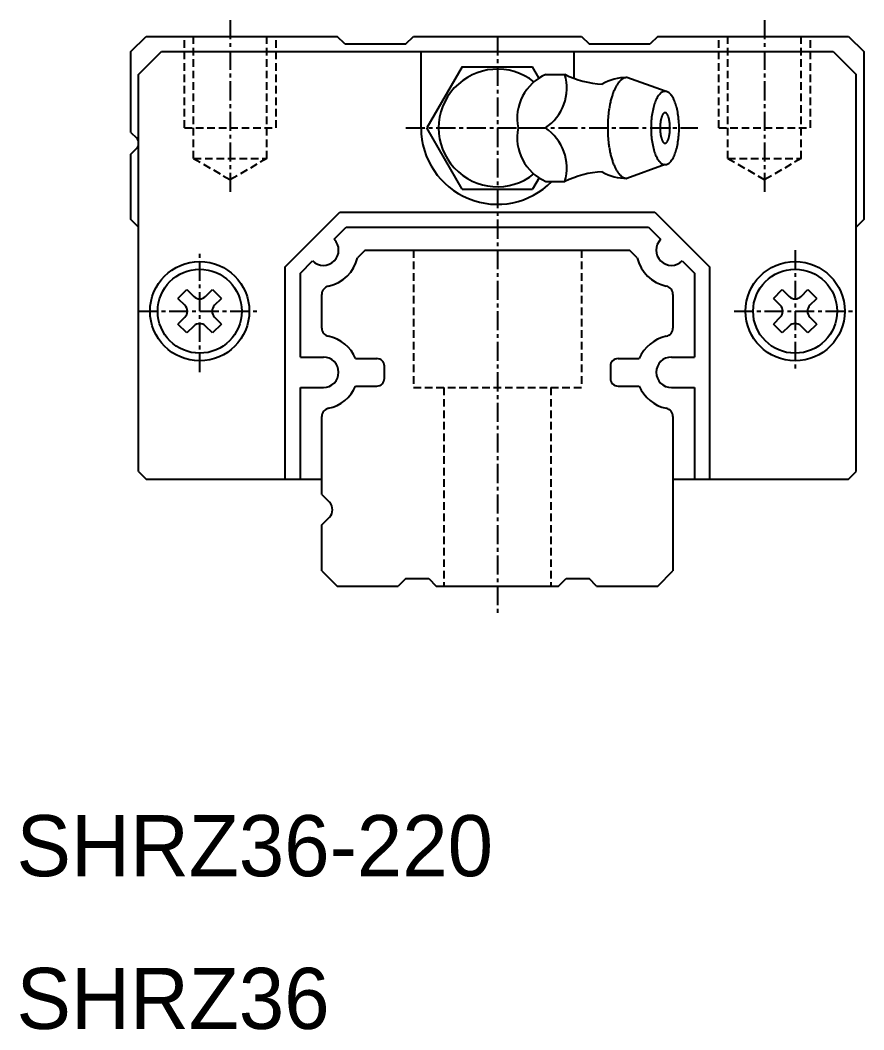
# Model space of a CAD drawing. Extents: x 10 to 320, y 10 to 176.
# Drawn here: x 10.2 to 65.5, y 9.9 to 76.1 of the extents above; entities that cross this region are included whole.
import ezdxf

# ---------------------------------------------------------------- set-up
doc = ezdxf.new("R2010")
doc.units = 0
doc.linetypes.add('CENTER', pattern=[2, 1.25, -0.25, 0.25, -0.25])
doc.linetypes.add('DASHED', pattern=[0.75, 0.5, -0.25])
doc.layers.get('0').update_dxf_attribs({"linetype": 'CONTINUOUS'})
doc.layers.add('CENTER', color=1, linetype='CENTER')

msp = doc.modelspace()

# ---------------------------------------------------------------- linework, layer by layer
at = {"color": 7, "linetype": 'CONTINUOUS'}
for p, q in [((17.5, 74), (18.5, 75)), ((18.5, 75), (31, 75)), ((31.5, 74.5), (31, 75)), ((35.5, 74.5), (36, 75)), ((36, 75), (47, 75)), ((47, 75), (47.5, 74.5)), ((52, 75), (51.5, 74.5)), ((52, 75), (64.5, 75)), ((64.5, 75), (65.5, 74)), ((31.5, 74.5), (35.5, 74.5)), ((47.5, 74.5), (51.5, 74.5)), ((17.5, 68.707), (17.5, 74)), ((18, 72.5), (19.5, 74)), ((19.5, 74), (63.5, 74)), ((36.5, 69), (36.5, 74)), ((46.5, 74), (46.5, 72.255)), ((63.5, 74), (65, 72.5)), ((65.5, 74), (65.5, 63)), ((39.191, 73), (36.881, 69)), ((39.191, 73), (41.5, 73)), ((41.5, 73), (43.809, 73)), ((44.22, 72.289), (43.809, 73)), ((18, 46.5), (18, 72.5)), ((44.645, 72.507), (45.924, 72.507)), ((52.481, 71.4), (49.986, 72.3)), ((65, 46.5), (65, 72.5)), ((39.191, 65), (36.881, 69)), ((42.85, 69), (44.645, 69)), ((17.5, 68.707), (17.854, 68.354)), ((17.5, 67.293), (17.854, 67.646)), ((17.5, 63), (17.5, 67.293)), ((52.481, 66.6), (49.986, 65.7)), ((44.232, 65.733), (43.809, 65)), ((44.645, 65.493), (45.924, 65.493)), ((39.191, 65), (41.5, 65)), ((41.5, 65), (43.809, 65)), ((27.6, 59.914), (31.18, 63.494)), ((31.18, 63.494), (51.82, 63.494)), ((51.82, 63.494), (55.4, 59.914)), ((18, 62.5), (17.5, 63)), ((65.5, 63), (65, 62.5)), ((30.807, 61.707), (31.594, 62.494)), ((31.594, 62.494), (51.406, 62.494)), ((51.406, 62.494), (52.193, 61.707)), ((32.841, 61), (32.341, 60.5)), ((32.841, 61), (50.159, 61)), ((50.659, 60.5), (50.159, 61)), ((28.6, 59.5), (29.393, 60.293)), ((53.607, 60.293), (54.4, 59.5)), ((27.6, 46), (27.6, 59.914)), ((55.4, 59.914), (55.4, 46)), ((28.6, 54), (28.6, 59.5)), ((54.4, 59.5), (54.4, 54)), ((20.579, 57.838), (21.162, 58.421)), ((21.162, 58.421), (21.611, 57.972)), ((22.389, 57.972), (22.838, 58.421)), ((22.838, 58.421), (23.421, 57.838)), ((59.579, 57.838), (60.162, 58.421)), ((60.162, 58.421), (60.611, 57.972)), ((61.389, 57.972), (61.838, 58.421)), ((61.838, 58.421), (62.421, 57.838)), ((20.579, 57.838), (21.028, 57.389)), ((22.972, 57.389), (23.421, 57.838)), ((30, 55.898), (30, 58.102)), ((53, 58.102), (53, 55.898)), ((59.579, 57.838), (60.028, 57.389)), ((61.972, 57.389), (62.421, 57.838)), ((21.028, 56.611), (20.579, 56.162)), ((23.421, 56.162), (22.972, 56.611)), ((60.028, 56.611), (59.579, 56.162)), ((62.421, 56.162), (61.972, 56.611)), ((21.162, 55.579), (20.579, 56.162)), ((21.611, 56.028), (21.162, 55.579)), ((22.838, 55.579), (22.389, 56.028)), ((23.421, 56.162), (22.838, 55.579)), ((60.162, 55.579), (59.579, 56.162)), ((60.611, 56.028), (60.162, 55.579)), ((61.838, 55.579), (61.389, 56.028)), ((62.421, 56.162), (61.838, 55.579)), ((28.6, 54), (30.1, 54)), ((32.211, 53.9), (33.6, 53.9)), ((49.4, 53.9), (50.789, 53.9)), ((52.9, 54), (54.4, 54)), ((34.1, 52.6), (34.1, 53.4)), ((48.9, 53.4), (48.9, 52.6)), ((28.6, 52), (30.1, 52)), ((28.6, 46), (28.6, 52)), ((32.211, 52.1), (33.6, 52.1)), ((49.4, 52.1), (50.789, 52.1)), ((52.9, 52), (54.4, 52)), ((54.4, 52), (54.4, 46)), ((30, 44.99), (30, 50.102)), ((53, 50.102), (53, 40)), ((18, 46.5), (18.5, 46)), ((64.5, 46), (65, 46.5)), ((18.5, 46), (30, 46)), ((53, 46), (64.5, 46)), ((30, 44.99), (30.495, 44.495)), ((30, 43.01), (30.495, 43.505)), ((30, 40), (30, 43.01)), ((30, 40), (31, 39)), ((52, 39), (53, 40)), ((35.5, 39.5), (35, 39)), ((35.5, 39.5), (37, 39.5)), ((37, 39.5), (37.5, 39)), ((45.5, 39), (46, 39.5)), ((46, 39.5), (47.5, 39.5)), ((48, 39), (47.5, 39.5)), ((31, 39), (35, 39)), ((37.5, 39), (45.5, 39)), ((48, 39), (52, 39))]:
    msp.add_line(p, q, dxfattribs=at)
at = {"color": 3, "linetype": 'DASHED'}
for p, q in [((21, 69), (21, 75)), ((21.6, 67), (21.6, 75)), ((26.4, 67), (26.4, 75)), ((27, 69), (27, 75)), ((56, 69), (56, 75)), ((56.6, 67), (56.6, 75)), ((61.4, 67), (61.4, 75)), ((62, 69), (62, 75)), ((21, 69), (27, 69)), ((56, 69), (62, 69)), ((21.6, 67), (24, 65.614)), ((21.6, 67), (26.4, 67)), ((26.4, 67), (24, 65.614)), ((56.6, 67), (59, 65.614)), ((56.6, 67), (61.4, 67)), ((61.4, 67), (59, 65.614)), ((36, 61), (36, 52)), ((47, 61), (47, 52)), ((36, 52), (47, 52)), ((38, 52), (38, 39)), ((45, 52), (45, 39))]:
    msp.add_line(p, q, dxfattribs=at)
at = {"color": 7, "linetype": 'CONTINUOUS'}
for points in [[(49.986, 72.3, 0), (49.955, 72.299, 0), (49.924, 72.296, 0), (49.893, 72.291, 0), (49.862, 72.284, 0), (49.832, 72.275, 0), (49.801, 72.264, 0), (49.77, 72.251, 0), (49.74, 72.237, 0), (49.71, 72.22, 0), (49.679, 72.201, 0), (49.649, 72.18, 0), (49.62, 72.158, 0), (49.59, 72.133, 0), (49.561, 72.107, 0), (49.532, 72.079, 0), (49.503, 72.049, 0), (49.474, 72.017, 0), (49.446, 71.983, 0), (49.419, 71.948, 0), (49.391, 71.91, 0), (49.364, 71.871, 0), (49.337, 71.831, 0), (49.311, 71.788, 0), (49.285, 71.744, 0), (49.259, 71.698, 0), (49.234, 71.651, 0), (49.209, 71.602, 0), (49.185, 71.551, 0), (49.161, 71.499, 0), (49.138, 71.445, 0), (49.115, 71.39, 0), (49.093, 71.334, 0), (49.072, 71.275, 0), (49.05, 71.216, 0), (49.03, 71.156, 0), (49.01, 71.094, 0), (48.991, 71.03, 0), (48.972, 70.966, 0), (48.954, 70.9, 0), (48.936, 70.833, 0), (48.919, 70.766, 0), (48.903, 70.697, 0), (48.888, 70.627, 0), (48.873, 70.556, 0), (48.858, 70.484, 0), (48.845, 70.411, 0), (48.832, 70.337, 0), (48.819, 70.263, 0), (48.808, 70.188, 0), (48.797, 70.112, 0), (48.787, 70.035, 0), (48.778, 69.958, 0), (48.769, 69.88, 0), (48.761, 69.802, 0), (48.754, 69.723, 0), (48.748, 69.644, 0), (48.742, 69.564, 0), (48.737, 69.484, 0), (48.733, 69.404, 0), (48.73, 69.323, 0), (48.727, 69.243, 0), (48.725, 69.162, 0), (48.724, 69.081, 0), (48.723, 69, 0), (48.724, 68.919, 0), (48.725, 68.838, 0), (48.727, 68.757, 0), (48.73, 68.677, 0), (48.733, 68.596, 0), (48.737, 68.516, 0), (48.742, 68.436, 0), (48.748, 68.356, 0), (48.754, 68.277, 0), (48.761, 68.198, 0), (48.769, 68.12, 0), (48.778, 68.042, 0), (48.787, 67.965, 0), (48.797, 67.888, 0), (48.808, 67.812, 0), (48.819, 67.737, 0), (48.832, 67.663, 0), (48.845, 67.589, 0), (48.858, 67.516, 0), (48.873, 67.444, 0), (48.888, 67.373, 0), (48.903, 67.303, 0), (48.919, 67.234, 0), (48.936, 67.167, 0), (48.954, 67.1, 0), (48.972, 67.034, 0), (48.991, 66.97, 0), (49.01, 66.906, 0), (49.03, 66.844, 0), (49.05, 66.784, 0), (49.072, 66.725, 0), (49.093, 66.666, 0), (49.115, 66.61, 0), (49.138, 66.555, 0), (49.161, 66.501, 0), (49.185, 66.449, 0), (49.209, 66.398, 0), (49.234, 66.349, 0), (49.259, 66.302, 0), (49.285, 66.256, 0), (49.311, 66.212, 0), (49.337, 66.169, 0), (49.364, 66.129, 0), (49.391, 66.09, 0), (49.419, 66.052, 0), (49.446, 66.017, 0), (49.474, 65.983, 0), (49.503, 65.951, 0), (49.532, 65.921, 0), (49.561, 65.893, 0), (49.59, 65.867, 0), (49.62, 65.842, 0), (49.649, 65.82, 0), (49.679, 65.799, 0), (49.71, 65.78, 0), (49.74, 65.763, 0), (49.77, 65.749, 0), (49.801, 65.736, 0), (49.832, 65.725, 0), (49.862, 65.716, 0), (49.893, 65.709, 0), (49.924, 65.704, 0), (49.955, 65.701, 0), (49.986, 65.7, 0)], [(52.481, 71.4, 0), (52.436, 71.397, 0), (52.391, 71.388, 0), (52.346, 71.374, 0), (52.302, 71.354, 0), (52.258, 71.328, 0), (52.214, 71.297, 0), (52.171, 71.26, 0), (52.129, 71.217, 0), (52.088, 71.17, 0), (52.048, 71.117, 0), (52.009, 71.058, 0), (51.971, 70.996, 0), (51.934, 70.928, 0), (51.898, 70.855, 0), (51.864, 70.778, 0), (51.831, 70.697, 0), (51.8, 70.612, 0), (51.771, 70.522, 0), (51.743, 70.43, 0), (51.717, 70.333, 0), (51.693, 70.234, 0), (51.671, 70.131, 0), (51.651, 70.026, 0), (51.632, 69.918, 0), (51.616, 69.808, 0), (51.602, 69.697, 0), (51.59, 69.583, 0), (51.58, 69.468, 0), (51.572, 69.352, 0), (51.567, 69.235, 0), (51.563, 69.118, 0), (51.562, 69, 0), (51.563, 68.882, 0), (51.567, 68.765, 0), (51.572, 68.648, 0), (51.58, 68.532, 0), (51.59, 68.417, 0), (51.602, 68.303, 0), (51.616, 68.192, 0), (51.632, 68.082, 0), (51.651, 67.974, 0), (51.671, 67.869, 0), (51.693, 67.766, 0), (51.717, 67.667, 0), (51.743, 67.57, 0), (51.771, 67.478, 0), (51.8, 67.388, 0), (51.831, 67.303, 0), (51.864, 67.222, 0), (51.898, 67.145, 0), (51.934, 67.072, 0), (51.971, 67.004, 0), (52.009, 66.942, 0), (52.048, 66.883, 0), (52.088, 66.83, 0), (52.129, 66.783, 0), (52.171, 66.74, 0), (52.214, 66.703, 0), (52.258, 66.672, 0), (52.302, 66.646, 0), (52.346, 66.626, 0), (52.391, 66.612, 0), (52.436, 66.603, 0), (52.481, 66.6, 0), (52.526, 66.603, 0), (52.571, 66.612, 0), (52.615, 66.626, 0), (52.66, 66.646, 0), (52.704, 66.672, 0), (52.747, 66.703, 0), (52.79, 66.74, 0), (52.832, 66.783, 0), (52.873, 66.83, 0), (52.914, 66.883, 0), (52.953, 66.942, 0), (52.991, 67.004, 0), (53.028, 67.072, 0), (53.063, 67.145, 0), (53.097, 67.222, 0), (53.13, 67.303, 0), (53.161, 67.388, 0), (53.191, 67.478, 0), (53.218, 67.57, 0), (53.244, 67.667, 0), (53.269, 67.766, 0), (53.291, 67.869, 0), (53.311, 67.974, 0), (53.329, 68.082, 0), (53.346, 68.192, 0), (53.36, 68.303, 0), (53.372, 68.417, 0), (53.382, 68.532, 0), (53.389, 68.648, 0), (53.395, 68.765, 0), (53.398, 68.882, 0), (53.399, 69, 0), (53.398, 69.118, 0), (53.395, 69.235, 0), (53.389, 69.352, 0), (53.382, 69.468, 0), (53.372, 69.583, 0), (53.36, 69.697, 0), (53.346, 69.808, 0), (53.329, 69.918, 0), (53.311, 70.026, 0), (53.291, 70.131, 0), (53.269, 70.234, 0), (53.244, 70.333, 0), (53.218, 70.43, 0), (53.191, 70.522, 0), (53.161, 70.612, 0), (53.13, 70.697, 0), (53.097, 70.778, 0), (53.063, 70.855, 0), (53.028, 70.928, 0), (52.991, 70.996, 0), (52.953, 71.058, 0), (52.914, 71.117, 0), (52.873, 71.17, 0), (52.832, 71.217, 0), (52.79, 71.26, 0), (52.747, 71.297, 0), (52.704, 71.328, 0), (52.66, 71.354, 0), (52.615, 71.374, 0), (52.571, 71.388, 0), (52.526, 71.397, 0), (52.481, 71.4, 0)], [(52.481, 68, 0), (52.497, 68.001, 0), (52.513, 68.005, 0), (52.528, 68.011, 0), (52.544, 68.019, 0), (52.56, 68.03, 0), (52.575, 68.043, 0), (52.59, 68.058, 0), (52.605, 68.076, 0), (52.62, 68.096, 0), (52.634, 68.118, 0), (52.648, 68.142, 0), (52.661, 68.168, 0), (52.674, 68.197, 0), (52.687, 68.227, 0), (52.699, 68.259, 0), (52.71, 68.293, 0), (52.721, 68.328, 0), (52.732, 68.366, 0), (52.742, 68.404, 0), (52.751, 68.444, 0), (52.759, 68.486, 0), (52.767, 68.529, 0), (52.774, 68.572, 0), (52.781, 68.617, 0), (52.786, 68.663, 0), (52.791, 68.71, 0), (52.796, 68.757, 0), (52.799, 68.805, 0), (52.802, 68.853, 0), (52.804, 68.902, 0), (52.805, 68.951, 0), (52.806, 69, 0), (52.805, 69.049, 0), (52.804, 69.098, 0), (52.802, 69.147, 0), (52.799, 69.195, 0), (52.796, 69.243, 0), (52.791, 69.29, 0), (52.786, 69.337, 0), (52.781, 69.383, 0), (52.774, 69.428, 0), (52.767, 69.471, 0), (52.759, 69.514, 0), (52.751, 69.556, 0), (52.742, 69.596, 0), (52.732, 69.634, 0), (52.721, 69.672, 0), (52.71, 69.707, 0), (52.699, 69.741, 0), (52.687, 69.773, 0), (52.674, 69.803, 0), (52.661, 69.832, 0), (52.648, 69.858, 0), (52.634, 69.882, 0), (52.62, 69.904, 0), (52.605, 69.924, 0), (52.59, 69.942, 0), (52.575, 69.957, 0), (52.56, 69.97, 0), (52.544, 69.981, 0), (52.528, 69.989, 0), (52.513, 69.995, 0), (52.497, 69.999, 0), (52.481, 70, 0), (52.465, 69.999, 0), (52.449, 69.995, 0), (52.433, 69.989, 0), (52.417, 69.981, 0), (52.402, 69.97, 0), (52.386, 69.957, 0), (52.371, 69.942, 0), (52.356, 69.924, 0), (52.342, 69.904, 0), (52.328, 69.882, 0), (52.314, 69.858, 0), (52.3, 69.832, 0), (52.287, 69.803, 0), (52.275, 69.773, 0), (52.263, 69.741, 0), (52.251, 69.707, 0), (52.24, 69.672, 0), (52.23, 69.634, 0), (52.22, 69.596, 0), (52.211, 69.556, 0), (52.202, 69.514, 0), (52.194, 69.471, 0), (52.187, 69.428, 0), (52.181, 69.383, 0), (52.175, 69.337, 0), (52.17, 69.29, 0), (52.166, 69.243, 0), (52.162, 69.195, 0), (52.16, 69.147, 0), (52.158, 69.098, 0), (52.156, 69.049, 0), (52.156, 69, 0), (52.156, 68.951, 0), (52.158, 68.902, 0), (52.16, 68.853, 0), (52.162, 68.805, 0), (52.166, 68.757, 0), (52.17, 68.71, 0), (52.175, 68.663, 0), (52.181, 68.617, 0), (52.187, 68.572, 0), (52.194, 68.529, 0), (52.202, 68.486, 0), (52.211, 68.444, 0), (52.22, 68.404, 0), (52.23, 68.366, 0), (52.24, 68.328, 0), (52.251, 68.293, 0), (52.263, 68.259, 0), (52.275, 68.227, 0), (52.287, 68.197, 0), (52.3, 68.168, 0), (52.314, 68.142, 0), (52.328, 68.118, 0), (52.342, 68.096, 0), (52.356, 68.076, 0), (52.371, 68.058, 0), (52.386, 68.043, 0), (52.402, 68.03, 0), (52.417, 68.019, 0), (52.433, 68.011, 0), (52.449, 68.005, 0), (52.465, 68.001, 0), (52.481, 68, 0)]]:
    msp.add_polyline3d(points, dxfattribs=at)
for centre, radius in [((22, 57), 3.25), ((61, 57), 3.25), ((22, 57), 2.75), ((61, 57), 2.75)]:
    msp.add_circle(centre, radius, dxfattribs=at)
for centre, radius, start, end in [((41.5, 69), 3.85, 51.52651, 308.47349), ((45.967, 69.607), 3.176, 114.03975, 191.01614), ((42.87, 71.634), 3.176, 303.98386, 15.97117), ((48.616, 77.87), 6, 243.20602, 267.6158), ((49.986, 69), 3.3, 90.00007, 119.40699), ((41.5, 69), 5, 180.00004, 315.45413), ((45.967, 68.393), 3.176, 168.98386, 245.96025), ((42.87, 66.366), 3.176, 344.02883, 56.01614), ((17.5, 68), 0.5, 315, 45), ((48.616, 60.13), 6, 92.38421, 116.79398), ((49.986, 69), 3.3, 240.59301, 269.99993), ((30.1, 61), 1, 225.00005, 45), ((52.9, 61), 1, 135, 314.99996), ((29.93, 61.064), 2.476, 281.8239, 346.8289), ((53.07, 61.064), 2.476, 193.1711, 258.17614), ((30.55, 58.102), 0.55, 101.82386, 179.99991), ((52.45, 58.102), 0.55, 0.00006, 78.1761), ((22, 58.361), 0.55, 225.00005, 314.99995), ((61, 58.361), 0.55, 225.00005, 314.99995), ((20.639, 57), 0.55, 315.00007, 44.99993), ((23.361, 57), 0.55, 135, 224.99998), ((59.639, 57), 0.55, 315.00007, 44.99993), ((62.361, 57), 0.55, 135, 224.99998), ((22, 55.639), 0.55, 45.00005, 134.99995), ((30.55, 55.898), 0.55, 180.00009, 258.17614), ((52.45, 55.898), 0.55, 281.8239, 359.99996), ((61, 55.639), 0.55, 45.00005, 134.99995), ((29.93, 52.936), 2.476, 22.91783, 78.1761), ((53.07, 52.936), 2.476, 101.82386, 157.08217), ((30.1, 53), 1, 270.00007, 89.99998), ((33.6, 53.4), 0.5, 0.00004, 89.99998), ((49.4, 53.4), 0.5, 89.99998, 179.99996), ((52.9, 53), 1, 89.99998, 269.99995), ((33.6, 52.6), 0.5, 270.00002, 0.00004), ((49.4, 52.6), 0.5, 179.99996, 270), ((29.93, 53.064), 2.476, 281.8239, 337.08217), ((53.07, 53.064), 2.476, 202.91783, 258.17614), ((30.55, 50.102), 0.55, 101.82386, 179.99991), ((52.45, 50.102), 0.55, 0.00006, 78.1761), ((30, 44), 0.7, 315, 45)]:
    msp.add_arc(centre, radius, start, end, dxfattribs=at)
at = {"layer": 'CENTER', "color": 1, "linetype": 'CENTER'}
for p, q in [((24, 76.057), (24, 64.557)), ((59, 76.057), (59, 64.557)), ((41.5, 75), (41.5, 63)), ((35.5, 69), (54.621, 69)), ((41.5, 63), (41.5, 37)), ((22, 53), (22, 61)), ((61, 61), (61, 53)), ((18, 57), (26, 57)), ((57, 57), (65, 57))]:
    msp.add_line(p, q, dxfattribs=at)

# ---------------------------------------------------------------- texts
at = {"color": 7, "linetype": 'CONTINUOUS'}
for s, p in [('SHRZ36-220', (10, 20)), ('SHRZ36', (10, 10))]:
    msp.add_text(s, height=4, dxfattribs=at).set_placement(p)

doc.saveas('drawing.dxf')
